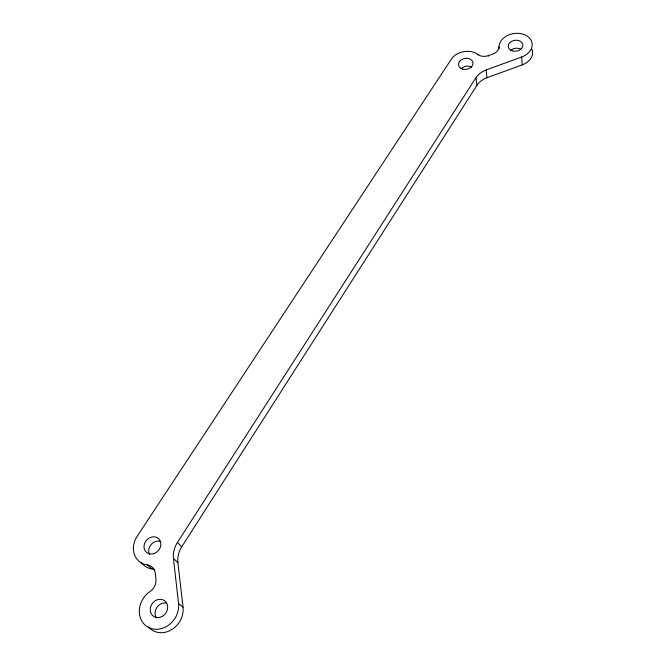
<?xml version="1.0" encoding="UTF-8"?>
<svg xmlns="http://www.w3.org/2000/svg" width="666" height="666" viewBox="0 0 666 666"><rect width="100%" height="100%" fill="white"/><g stroke="black" fill="none" stroke-linecap="round" stroke-linejoin="round"><path stroke-width="1" d="M148.368 626.873A21.362 18.556 -55.9 0 0 171.129 629.969A21.362 18.556 -55.9 0 0 183.033 607.159L177.905 562.603A23.493 20.746 -50.3 0 1 181.768 546.736L476.914 85.365A19.106 14.627 -9.4 0 1 486.988 77.714L522.219 64.885A16.517 12.346 -8.6 0 0 531.868 49.009M177.397 542.507L475.974 77.647A19.289 14.694 -9.5 0 1 486.147 69.947L521.694 56.993A16.667 12.404 -8.7 0 0 531.676 41.65A16.667 12.404 -8.7 0 0 513.569 33.575A16.667 12.404 -8.7 0 0 499.025 46.886A9.441 7.035 -9.9 0 1 492.99 53.946L488.32 55.644A9.441 7.043 -10.1 0 1 478.022 54.545A16.567 12.471 -10.9 0 0 451.298 59.232L137.121 536.363A20.679 17.816 -49.5 0 0 147.311 564.918A12.055 10.365 -52.3 0 1 155.328 573.451L155.936 579.353A12.105 10.415 -52.8 0 1 149.967 591.583A21.595 18.723 -55.4 0 0 140.518 618.298A21.595 18.723 -55.4 0 0 163.578 627.905A21.595 18.723 -55.4 0 0 178.546 603.479L173.46 558.516A23.751 20.921 -49.9 0 1 177.397 542.507L181.768 546.736M178.546 603.479L183.033 607.159M147.311 564.918L152.031 568.922A11.921 10.281 -52.7 0 1 154.229 569.497M173.46 558.516L177.905 562.603M475.974 77.647L476.914 85.365M478.022 54.545L478.071 55.037M486.147 69.947L486.988 77.714M488.32 55.644L488.378 56.135M499.025 46.886L499.159 48.385M521.694 56.993L522.219 64.885M152.031 568.922A20.463 17.674 -49.8 0 1 141.167 562.354M461.088 68.706A7.259 5.494 -10.8 0 1 471.711 67.208M510.339 50.741A7.309 5.461 -8.6 0 1 521.028 49.284M149.567 554.437A9.049 7.817 -49.8 0 1 151.14 544.497A9.049 7.817 -49.8 0 1 160.706 541.441M156.368 617.857A9.449 8.208 -55.8 0 1 156.918 607.334A9.449 8.208 -55.8 0 1 166.55 603.171M462.787 69.197A7.326 5.519 -10.9 0 0 473.002 62.729A7.326 5.519 -10.9 0 0 461.513 59.724A7.326 5.519 -10.9 0 0 462.787 69.197M512.012 50.807A7.376 5.486 -8.7 0 0 522.902 45.146A7.376 5.486 -8.7 0 0 511.779 41.275A7.376 5.486 -8.7 0 0 512.012 50.807M154.329 553.454A9.149 7.884 -49.4 0 0 158.616 538.661A9.149 7.884 -49.4 0 0 144.364 544.114A9.149 7.884 -49.4 0 0 154.329 553.454M161.805 616.616A9.557 8.283 -55.4 0 0 164.652 600.765A9.557 8.283 -55.4 0 0 150.391 607.908A9.557 8.283 -55.4 0 0 161.805 616.616"/></g></svg>
